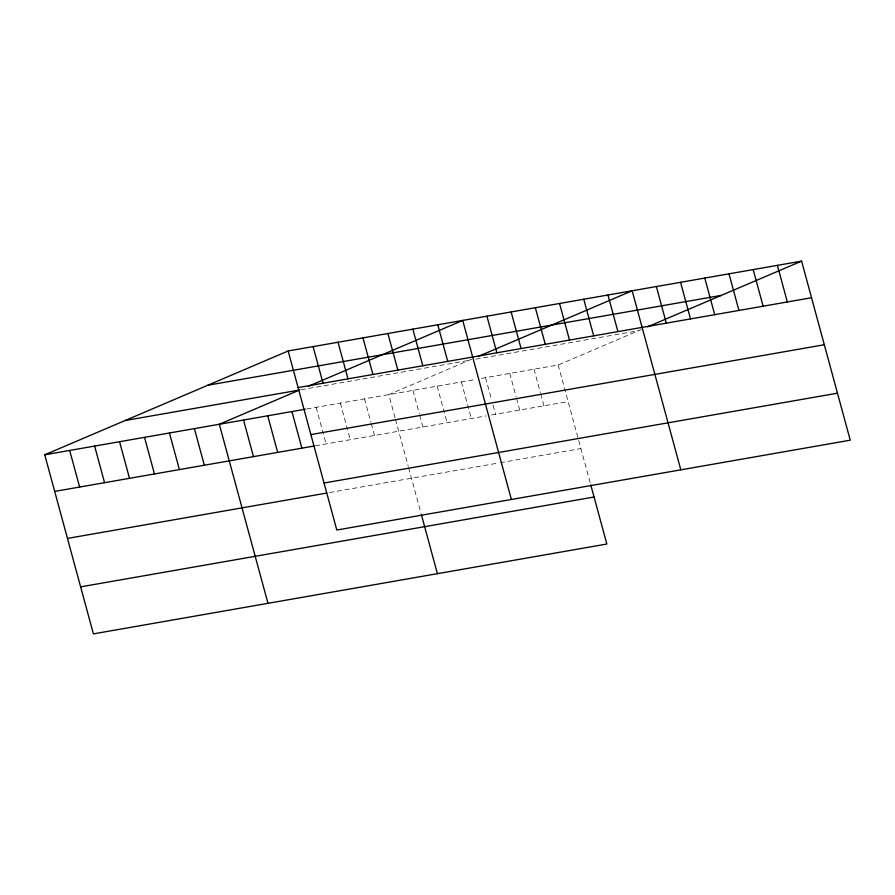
<?xml version="1.0" encoding="UTF-8"?>
<svg xmlns="http://www.w3.org/2000/svg" width="895" height="895" viewBox="0 0 895 895"><rect width="100%" height="100%" fill="white"/><g stroke="black" fill="none" stroke-linecap="round" stroke-linejoin="round"><path stroke-width="0.67" stroke-dasharray="4.47 3.36" d="M471.631 359.264L388.754 394.617L395.154 418.144M481.544 378.372L558.189 364.97L641.066 329.617M300.988 389.761L469.081 360.349M475.804 359.175L638.515 330.702M306.728 408.97L476.162 379.323M315.331 445.811L486.108 415.929M491.489 414.978L568.135 401.575M329.45 492.586L498.884 462.939M500.227 462.704L580.911 448.585M558.189 364.97L590.409 483.557M533.991 369.199L540.379 392.737M540.737 394.035L543.936 405.804M509.781 373.439L516.169 396.966M516.527 398.275L519.726 410.044M485.571 377.668L491.612 399.897M493.033 405.122L495.517 414.273M461.372 381.908L471.318 418.513M437.163 386.137L447.108 422.742M412.964 390.377L419.352 413.904M419.71 415.213L422.91 426.982M395.5 419.453L408.277 466.474M408.635 467.783L420.974 513.215M364.545 398.846L370.944 422.384M371.302 423.682L374.49 435.451M340.346 403.086L350.292 439.691M316.136 407.314L326.082 443.92"/><path stroke-width="1.34" d="M590.778 484.911L606.844 544.026L93.404 633.873L44.75 454.805L288.156 350.974L801.596 261.127L850.25 440.195L336.811 530.03L288.156 350.974M308.562 386.192L462.726 320.421L511.381 499.488M477.997 356.546L632.161 290.774L680.815 469.841M647.432 326.899L801.596 261.127M207.83 385.242L721.269 295.395M298.102 387.58L811.541 297.733M125.076 420.538L299.646 389.996L219.32 424.264L267.974 603.319M44.75 454.805L305.385 409.205M310.878 434.59L824.317 344.743M54.696 491.411L313.988 446.046M324.035 483.02L837.474 393.185M67.472 538.421L326.753 493.055M80.628 586.863L594.067 497.016M777.397 265.367L787.343 301.973M753.187 269.608L763.133 306.202M728.989 273.836L738.934 310.442M704.779 278.076L714.725 314.682M680.569 282.305L690.515 318.911M656.371 286.545L666.316 323.151M607.962 295.014L617.908 331.62M583.753 299.254L593.698 335.86M559.554 303.483L569.5 340.089M535.344 307.723L545.29 344.329M511.134 311.952L521.08 348.558M486.936 316.192L496.882 352.798M437.789 324.795L447.735 361.39M412.852 329.159L422.798 365.764M387.915 333.522L397.861 370.127M421.344 514.558L437.409 573.673M362.978 337.885L372.924 374.49M338.041 342.248L347.987 378.853M313.093 346.611L323.039 383.217M291.938 411.555L301.883 448.16M267.728 415.795L277.674 452.4M243.529 420.023L253.475 456.629M194.383 428.627L204.328 465.232M169.446 432.99L179.392 469.595M144.509 437.353L154.455 473.958M119.561 441.716L129.506 478.322M94.624 446.079L104.57 482.685M69.687 450.442L79.633 487.048"/></g></svg>
